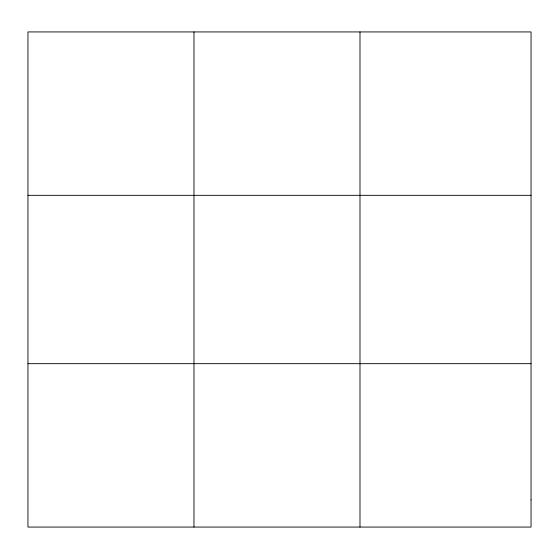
<?xml version="1.0" encoding="UTF-8"?>
<svg xmlns="http://www.w3.org/2000/svg" width="559" height="559" viewBox="0 0 559 559"><rect width="100%" height="100%" fill="white"/><g stroke="black" fill="none" stroke-linecap="round" stroke-linejoin="round"><path stroke-width="0.84" d="M193.973 31.933L193.973 527.067M359.996 31.933L359.996 527.067M27.95 195.329L531.05 195.329M27.95 363.671L531.05 363.671M531.05 499.837L531.05 527.067L27.95 527.067L27.95 31.933L531.05 31.933L531.05 499.837"/></g></svg>
